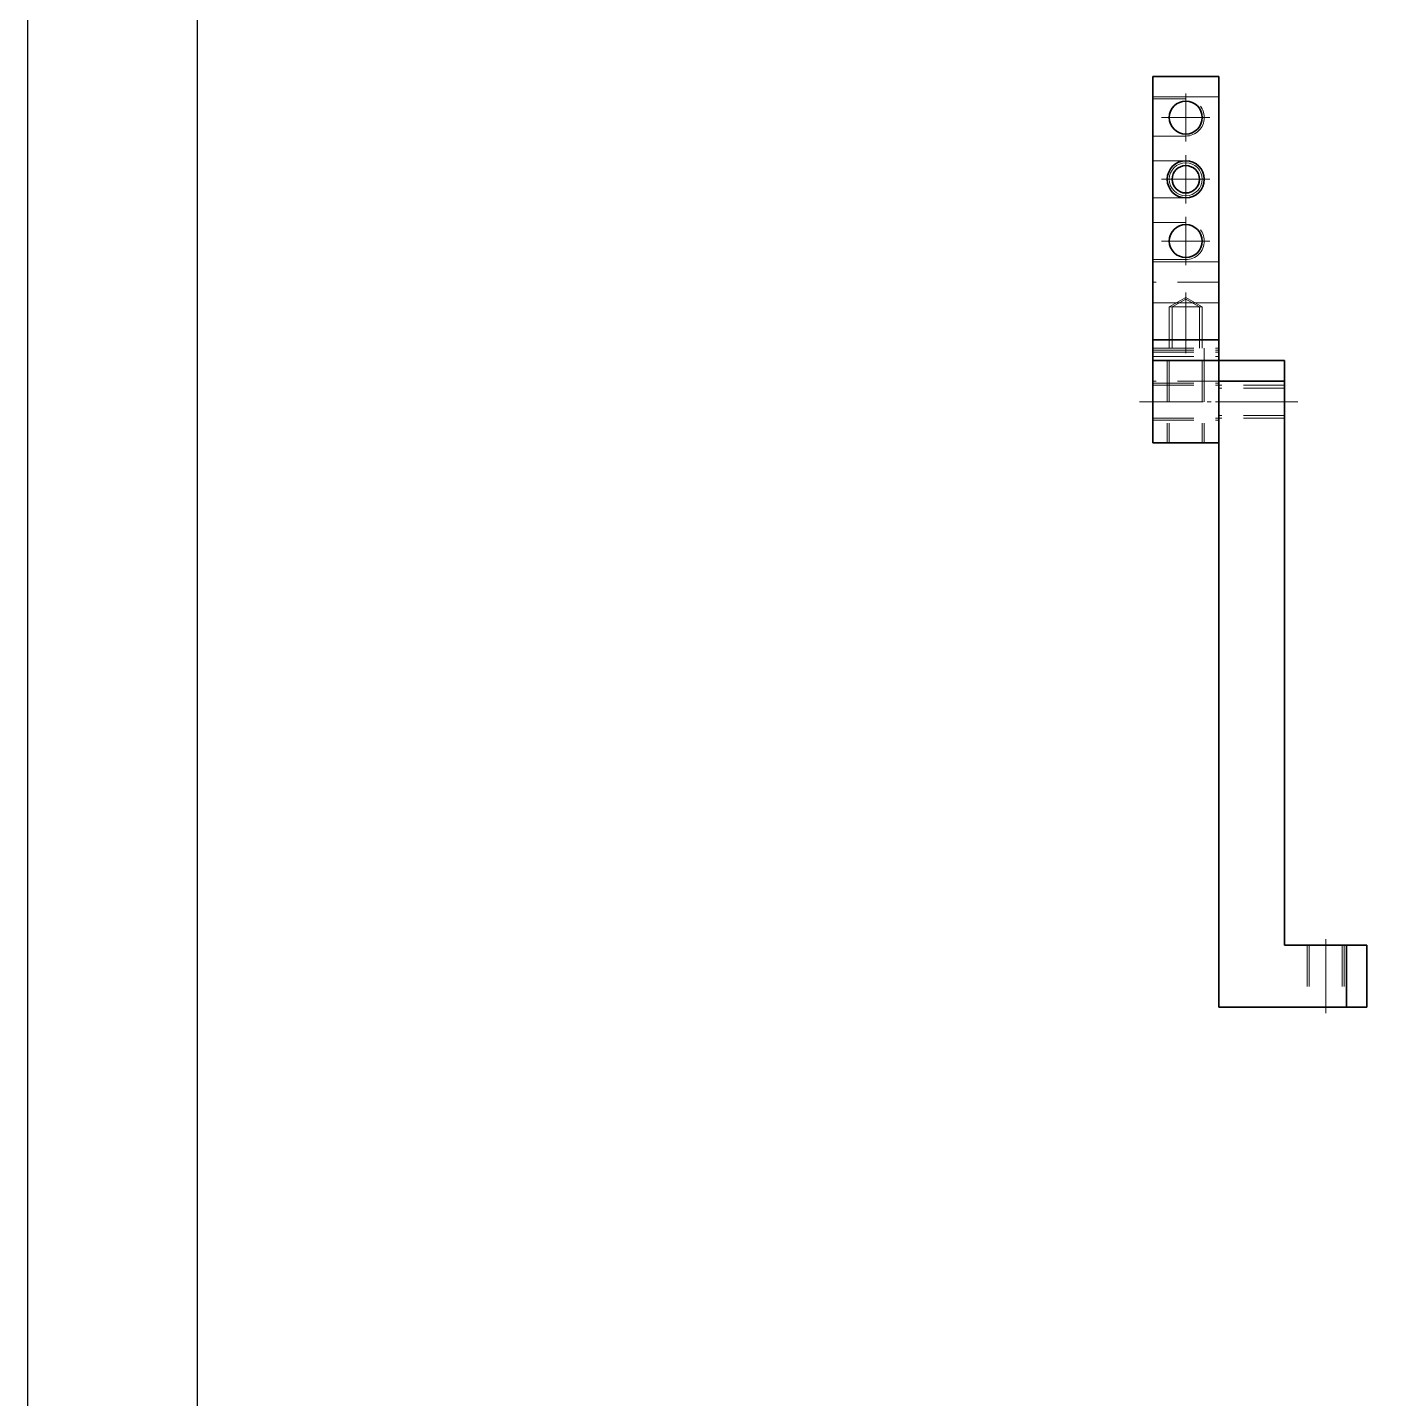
# Model space of a CAD drawing. Header units: millimetres. Extents: x 11035 to 42401, y -8968 to 2503.
# Drawn here: x 11034.7 to 11365.2, y 1648 to 1980.9 of the extents above; entities that cross this region are included whole.
import ezdxf

# ---------------------------------------------------------------- set-up
doc = ezdxf.new("R2010")
doc.units = ezdxf.units.MM
doc.linetypes.add('CENTER-HOKUTO', pattern=[23, 20, -1, 1, -1])
doc.linetypes.add('HIDDEN-HOKUTO', pattern=[3.8, 2.5, -1.3])
doc.layers.add('AM_7', color=2, linetype='CENTER-HOKUTO', lineweight=30)
doc.layers.add('AM_HID', color=1, linetype='HIDDEN-HOKUTO', lineweight=25)
doc.layers.add('title_frame', color=7, linetype='Continuous')

msp = doc.modelspace()

# ---------------------------------------------------------------- linework, layer by layer
at = {"color": 7, "lineweight": 35, "ltscale": 0.4}
for p, q in [((11307.914, 1969.066), (11323.914, 1969.066)), ((11323.914, 1905.066), (11307.914, 1905.066)), ((11307.914, 1900.066), (11323.914, 1900.066)), ((11339.914, 1900.066), (11323.914, 1900.066)), ((11339.914, 1895.066), (11323.914, 1895.066)), ((11307.914, 1880.066), (11323.914, 1880.066))]:
    msp.add_line(p, q, dxfattribs=at)
at = {"color": 7, "lineweight": 35}
for p, q in [((11307.914, 1905.066), (11307.914, 1969.066)), ((11323.914, 1969.066), (11323.914, 1905.066)), ((11307.914, 1900.066), (11307.914, 1880.066)), ((11323.914, 1900.066), (11323.914, 1880.066)), ((11323.914, 1895.066), (11323.914, 1743.066)), ((11339.914, 1758.066), (11339.914, 1895.066)), ((11323.914, 1743.066), (11354.914, 1743.066))]:
    msp.add_line(p, q, dxfattribs=at)
at = {"color": 7, "lineweight": 35, "ltscale": 0.1375}
for p, q in [((11307.914, 1963.566), (11307.914, 1969.066)), ((11307.914, 1963.566), (11307.914, 1969.066)), ((11307.914, 1919.066), (11307.914, 1924.566)), ((11307.914, 1919.066), (11307.914, 1924.566))]:
    msp.add_line(p, q, dxfattribs=at)
at = {"color": 7, "lineweight": 35, "ltscale": 0.225}
for p, q in [((11307.914, 1954.566), (11307.914, 1963.566)), ((11307.914, 1939.566), (11307.914, 1948.566)), ((11307.914, 1924.566), (11307.914, 1933.566))]:
    msp.add_line(p, q, dxfattribs=at)
at = {"color": 7, "lineweight": 35, "ltscale": 0.15}
for p, q in [((11307.914, 1948.566), (11307.914, 1954.566)), ((11307.914, 1948.566), (11307.914, 1954.566)), ((11307.914, 1933.566), (11307.914, 1939.566)), ((11307.914, 1933.566), (11307.914, 1939.566))]:
    msp.add_line(p, q, dxfattribs=at)
at = {"color": 7, "lineweight": 35, "ltscale": 0.125}
for p, q in [((11307.914, 1919.066), (11307.914, 1914.066)), ((11307.914, 1900.066), (11307.914, 1905.066)), ((11323.914, 1900.066), (11323.914, 1905.066)), ((11339.914, 1895.066), (11339.914, 1900.066)), ((11359.914, 1758.066), (11354.914, 1758.066)), ((11354.914, 1743.066), (11359.914, 1743.066))]:
    msp.add_line(p, q, dxfattribs=at)
at = {"color": 7, "lineweight": 35, "ltscale": 0.275}
msp.add_line((11307.914, 1903.066), (11307.914, 1914.066), dxfattribs=at)
at = {"color": 7, "lineweight": 35, "ltscale": 0.0125}
for p, q in [((11307.914, 1902.566), (11307.914, 1903.066)), ((11307.914, 1902.066), (11307.914, 1902.566))]:
    msp.add_line(p, q, dxfattribs=at)
at = {"color": 7, "lineweight": 35, "ltscale": 0.025}
for p, q in [((11307.914, 1901.066), (11307.914, 1902.066)), ((11307.914, 1900.066), (11307.914, 1901.066))]:
    msp.add_line(p, q, dxfattribs=at)
at = {"color": 7, "lineweight": 35, "ltscale": 0.375}
for p, q in [((11354.914, 1758.066), (11339.914, 1758.066)), ((11354.914, 1743.066), (11354.914, 1758.066)), ((11359.914, 1743.066), (11359.914, 1758.066))]:
    msp.add_line(p, q, dxfattribs=at)
at = {"color": 7, "lineweight": 35}
for centre, radius in [((11315.914, 1959.066), 4), ((11315.914, 1944.066), 4.5), ((11315.914, 1944.066), 3.323), ((11315.914, 1929.066), 4)]:
    msp.add_circle(centre, radius, dxfattribs=at)
at = {"color": 7, "lineweight": 13}
msp.add_circle((11315.914, 1944.066), 4, dxfattribs=at)
at = {"layer": 'AM_7', "color": 2, "lineweight": 13}
for p, q in [((11315.914, 1964.916), (11315.914, 1953.216)), ((11321.764, 1959.066), (11310.064, 1959.066)), ((11315.914, 1949.916), (11315.914, 1938.216)), ((11315.914, 1948.386), (11315.914, 1939.745)), ((11321.764, 1944.066), (11310.064, 1944.066)), ((11320.235, 1944.066), (11311.594, 1944.066)), ((11315.914, 1934.916), (11315.914, 1923.216)), ((11321.764, 1929.066), (11310.064, 1929.066)), ((11315.914, 1916.606), (11315.914, 1901.835)), ((11343.114, 1890.066), (11304.714, 1890.066)), ((11349.914, 1759.566), (11349.914, 1741.565))]:
    msp.add_line(p, q, dxfattribs=at)
at = {"layer": 'AM_HID', "color": 1, "lineweight": 13, "ltscale": 4}
for p, q in [((11307.914, 1969.066), (11323.914, 1969.066)), ((11323.914, 1969.066), (11323.914, 1919.066)), ((11323.914, 1969.066), (11323.914, 1919.066)), ((11323.914, 1964.066), (11307.914, 1964.066)), ((11307.914, 1964.066), (11323.914, 1964.066)), ((11315.914, 1963.566), (11307.914, 1963.566)), ((11315.914, 1963.566), (11307.914, 1963.566)), ((11307.914, 1954.566), (11315.914, 1954.566)), ((11307.914, 1954.566), (11315.914, 1954.566)), ((11315.914, 1948.566), (11307.914, 1948.566)), ((11315.914, 1948.566), (11307.914, 1948.566)), ((11307.914, 1939.566), (11315.914, 1939.566)), ((11307.914, 1939.566), (11315.914, 1939.566)), ((11315.914, 1933.566), (11307.914, 1933.566)), ((11315.914, 1933.566), (11307.914, 1933.566)), ((11307.914, 1924.566), (11315.914, 1924.566)), ((11307.914, 1924.566), (11315.914, 1924.566)), ((11307.914, 1924.066), (11323.914, 1924.066)), ((11323.914, 1924.066), (11307.914, 1924.066)), ((11323.914, 1919.066), (11307.914, 1919.066)), ((11323.914, 1919.066), (11307.914, 1919.066)), ((11323.914, 1914.066), (11323.914, 1919.066)), ((11315.914, 1915.375), (11311.914, 1913.066)), ((11315.914, 1915.375), (11311.914, 1913.066)), ((11315.914, 1914.984), (11312.591, 1913.066)), ((11315.914, 1915.375), (11319.914, 1913.066)), ((11315.914, 1915.375), (11319.914, 1913.066)), ((11315.914, 1914.984), (11319.238, 1913.066)), ((11323.914, 1914.066), (11307.914, 1914.066)), ((11307.914, 1914.066), (11323.914, 1914.066)), ((11317.832, 1913.066), (11311.914, 1913.066)), ((11317.832, 1913.066), (11311.914, 1913.066)), ((11311.914, 1903.066), (11311.914, 1913.066)), ((11311.914, 1903.066), (11311.914, 1913.066)), ((11311.914, 1903.066), (11311.914, 1913.066)), ((11317.508, 1913.066), (11312.591, 1913.066)), ((11312.591, 1903.066), (11312.591, 1913.066)), ((11319.914, 1913.066), (11313.996, 1913.066)), ((11319.914, 1913.066), (11313.996, 1913.066)), ((11319.238, 1913.066), (11314.321, 1913.066)), ((11319.238, 1903.066), (11319.238, 1913.066)), ((11319.914, 1903.066), (11319.914, 1913.066)), ((11319.914, 1903.066), (11319.914, 1913.066)), ((11319.914, 1903.066), (11319.914, 1913.066)), ((11323.914, 1903.066), (11323.914, 1914.066)), ((11307.914, 1903.066), (11323.914, 1903.066)), ((11307.914, 1903.066), (11323.914, 1903.066)), ((11307.914, 1902.566), (11323.914, 1902.566)), ((11307.914, 1902.566), (11323.914, 1902.566)), ((11307.914, 1902.066), (11323.914, 1902.066)), ((11307.914, 1902.066), (11323.914, 1902.066)), ((11307.914, 1901.066), (11323.914, 1901.066)), ((11307.914, 1901.066), (11323.914, 1901.066)), ((11320.414, 1902.566), (11320.414, 1903.066)), ((11320.414, 1902.566), (11320.414, 1903.066)), ((11320.414, 1902.566), (11320.414, 1903.066)), ((11320.414, 1902.066), (11320.414, 1902.566)), ((11320.414, 1902.066), (11320.414, 1902.566)), ((11320.414, 1902.066), (11320.414, 1902.566)), ((11320.414, 1901.066), (11320.414, 1902.066)), ((11320.414, 1901.066), (11320.414, 1902.066)), ((11320.414, 1901.066), (11320.414, 1902.066)), ((11320.414, 1900.066), (11320.414, 1901.066)), ((11320.414, 1900.066), (11320.414, 1901.066)), ((11320.414, 1900.066), (11320.414, 1901.066)), ((11323.914, 1902.566), (11323.914, 1903.066)), ((11323.914, 1902.066), (11323.914, 1902.566)), ((11323.914, 1901.066), (11323.914, 1902.066)), ((11323.914, 1900.066), (11323.914, 1901.066)), ((11307.914, 1900.066), (11323.914, 1900.066)), ((11307.914, 1900.066), (11323.914, 1900.066)), ((11311.414, 1900.066), (11311.414, 1880.066)), ((11311.914, 1900.066), (11311.914, 1880.066)), ((11311.914, 1900.066), (11311.914, 1880.066)), ((11319.914, 1900.066), (11319.914, 1880.066)), ((11319.914, 1900.066), (11319.914, 1880.066)), ((11320.414, 1900.066), (11320.414, 1880.066)), ((11323.914, 1900.066), (11323.914, 1895.066)), ((11323.914, 1895.066), (11307.914, 1895.066)), ((11307.914, 1894.566), (11323.914, 1894.566)), ((11307.914, 1894.566), (11323.914, 1894.566)), ((11339.914, 1895.066), (11323.914, 1895.066)), ((11307.914, 1894.066), (11323.914, 1894.066)), ((11307.914, 1894.066), (11323.914, 1894.066)), ((11339.914, 1894.066), (11323.914, 1894.066)), ((11339.914, 1894.066), (11323.914, 1894.066)), ((11339.914, 1894.066), (11323.914, 1894.066)), ((11339.914, 1894.066), (11323.914, 1894.066)), ((11339.914, 1893.389), (11323.914, 1893.389)), ((11339.914, 1893.389), (11323.914, 1893.389)), ((11307.914, 1886.066), (11323.914, 1886.066)), ((11307.914, 1886.066), (11323.914, 1886.066)), ((11307.914, 1885.566), (11323.914, 1885.566)), ((11307.914, 1885.566), (11323.914, 1885.566)), ((11339.914, 1886.742), (11323.914, 1886.742)), ((11339.914, 1886.742), (11323.914, 1886.742)), ((11339.914, 1886.066), (11323.914, 1886.066)), ((11339.914, 1886.066), (11323.914, 1886.066)), ((11339.914, 1886.066), (11323.914, 1886.066)), ((11339.914, 1886.066), (11323.914, 1886.066)), ((11345.414, 1758.066), (11345.414, 1743.066)), ((11345.414, 1758.066), (11345.414, 1743.066)), ((11345.914, 1758.066), (11345.914, 1743.066)), ((11345.914, 1758.066), (11345.914, 1743.066)), ((11353.914, 1758.066), (11353.914, 1743.066)), ((11353.914, 1758.066), (11353.914, 1743.066)), ((11354.414, 1758.066), (11354.414, 1743.066)), ((11354.414, 1758.066), (11354.414, 1743.066)), ((11354.914, 1743.066), (11354.914, 1758.066))]:
    msp.add_line(p, q, dxfattribs=at)
for centre, radius, start, end in [((11315.914, 1959.066), 4.5, 270, 90), ((11315.914, 1959.066), 4.5, 270, 90), ((11315.914, 1944.066), 4.5, 270, 90), ((11315.914, 1944.066), 3.323, 61.35166, 62.39789), ((11315.914, 1929.066), 4.5, 270, 90), ((11315.914, 1929.066), 4.5, 270, 90)]:
    msp.add_arc(centre, radius, start, end, dxfattribs=at)
at = {"layer": 'title_frame', "color": 4}
msp.add_lwpolyline([(12714.657, 2503.078), (11034.657, 2503.078), (11034.657, 1315.078), (12714.657, 1315.078)], close=True, dxfattribs=at)
at = {"layer": 'title_frame'}
msp.add_lwpolyline([(11075.957, 2465.228), (12673.357, 2465.228), (12673.357, 1352.928), (11075.957, 1352.928)], close=True, dxfattribs=at)

doc.saveas('drawing.dxf')
